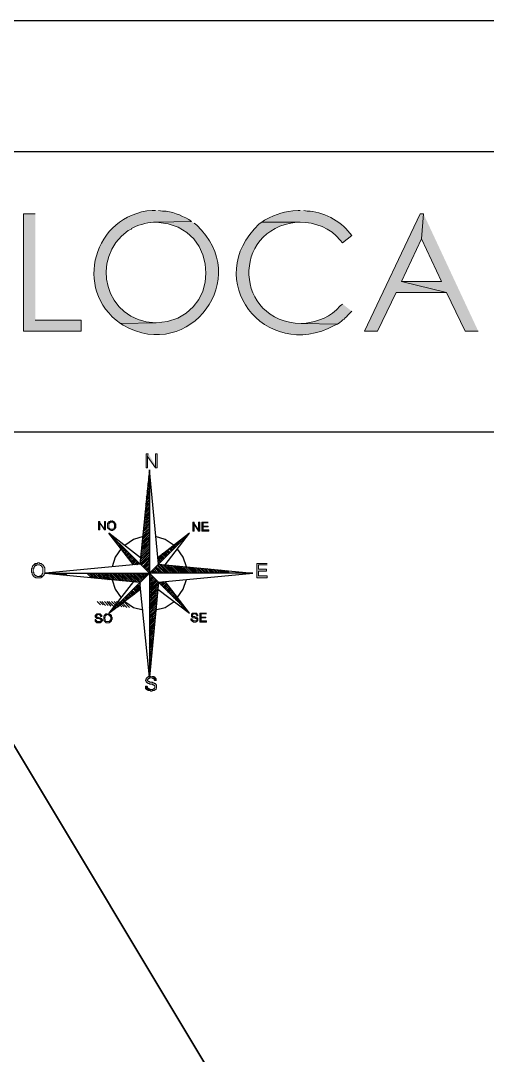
# Model space of a CAD drawing. Header units: millimetres. Extents: x -3 to 3438, y -2371 to 140.
# Drawn here: x 564.05 to 569.76, y 127.23 to 139.89 of the extents above; entities that cross this region are included whole.
import ezdxf

# ---------------------------------------------------------------- set-up
doc = ezdxf.new("R2010")
doc.units = ezdxf.units.MM
doc.layers.add('1- 1', color=1, linetype='Continuous')
doc.layers.add('1- 3', color=3, linetype='Continuous')

msp = doc.modelspace()

# ---------------------------------------------------------------- hatches: boundary and pattern name
at = {"layer": '1- 3'}
for points in [[(564.231, 137.528), (564.089, 137.528), (564.089, 136.09), (564.792, 136.09), (564.792, 136.225), (564.231, 136.225)], [(568.979, 137.528), (568.939, 137.528), (568.26, 136.09), (568.418, 136.09), (568.647, 136.564), (569.263, 136.564), (568.71, 136.699), (568.955, 137.22)], [(568.979, 137.528), (568.955, 137.22), (569.2, 136.699), (568.71, 136.699), (569.263, 136.564), (569.492, 136.09), (569.65, 136.09)], [(565.614, 134.59), (565.59, 134.59), (565.59, 134.416), (565.606, 134.416), (565.606, 134.558)], [(565.614, 134.59), (565.606, 134.558), (565.701, 134.416), (565.701, 134.455)], [(565.724, 134.416), (565.724, 134.59), (565.701, 134.59), (565.701, 134.416)], [(565.021, 133.76), (565.006, 133.76), (565.006, 133.658), (565.021, 133.658), (565.021, 133.744)], [(565.021, 133.76), (565.021, 133.744), (565.077, 133.658), (565.077, 133.681)], [(565.092, 133.658), (565.092, 133.76), (565.077, 133.76), (565.077, 133.658)], [(565.164, 133.768), (565.156, 133.768), (565.148, 133.76), (565.132, 133.76), (565.132, 133.752), (565.179, 133.752), (565.187, 133.745), (565.195, 133.745), (565.195, 133.729), (565.203, 133.729), (565.203, 133.689), (565.195, 133.689), (565.195, 133.673), (565.187, 133.673), (565.187, 133.666), (565.164, 133.666), (565.203, 133.666), (565.203, 133.673), (565.211, 133.673), (565.211, 133.681), (565.219, 133.689), (565.219, 133.729), (565.211, 133.737), (565.211, 133.745), (565.203, 133.745), (565.203, 133.752), (565.195, 133.752), (565.195, 133.76), (565.179, 133.76), (565.179, 133.768), (565.171, 133.768)], [(566.175, 133.752), (566.159, 133.752), (566.159, 133.642), (566.175, 133.642), (566.175, 133.729)], [(566.175, 133.752), (566.175, 133.729), (566.23, 133.642), (566.23, 133.666)], [(566.246, 133.642), (566.246, 133.752), (566.23, 133.752), (566.23, 133.642)], [(566.348, 133.752), (566.269, 133.752), (566.269, 133.642), (566.356, 133.642), (566.356, 133.658), (566.285, 133.658), (566.285, 133.697), (566.348, 133.697), (566.348, 133.705), (566.285, 133.705), (566.285, 133.745), (566.348, 133.745)], [(567.067, 133.247), (566.941, 133.247), (566.941, 133.073), (567.067, 133.073), (567.067, 133.097), (566.964, 133.097), (566.964, 133.152), (567.059, 133.152), (567.059, 133.176), (566.964, 133.176), (566.964, 133.231), (567.067, 133.231)], [(565.006, 132.631), (564.982, 132.631), (564.982, 132.623), (564.974, 132.623), (564.974, 132.615), (564.966, 132.615), (564.966, 132.591), (564.974, 132.591), (564.974, 132.583), (564.982, 132.583), (564.982, 132.575), (565.006, 132.575), (565.013, 132.568), (565.029, 132.568), (565.029, 132.56), (565.037, 132.56), (565.037, 132.544), (565.029, 132.544), (565.029, 132.536), (564.974, 132.536), (564.974, 132.528), (564.982, 132.528), (564.982, 132.52), (565.029, 132.52), (565.029, 132.528), (565.037, 132.528), (565.045, 132.536), (565.045, 132.544), (565.053, 132.544), (565.053, 132.56), (565.045, 132.56), (565.045, 132.575), (565.029, 132.575), (565.029, 132.583), (565.006, 132.583), (564.998, 132.591), (564.982, 132.591), (564.982, 132.615), (564.99, 132.615), (564.998, 132.623), (565.037, 132.623), (565.029, 132.623), (565.029, 132.631)], [(565.037, 132.623), (565.006, 132.623), (565.013, 132.623), (565.021, 132.615), (565.029, 132.615), (565.029, 132.599), (565.045, 132.599), (565.045, 132.615), (565.037, 132.615)], [(565.116, 132.631), (565.092, 132.631), (565.092, 132.623), (565.085, 132.623), (565.124, 132.623), (565.132, 132.615), (565.14, 132.615), (565.14, 132.607), (565.148, 132.607), (565.148, 132.599), (565.156, 132.591), (565.156, 132.56), (565.148, 132.552), (565.148, 132.544), (565.14, 132.544), (565.14, 132.536), (565.116, 132.536), (565.156, 132.536), (565.164, 132.544), (565.164, 132.56), (565.171, 132.56), (565.171, 132.591), (565.164, 132.591), (565.164, 132.615), (565.156, 132.615), (565.156, 132.623), (565.14, 132.623), (565.14, 132.631), (565.124, 132.631)], [(566.151, 132.568), (566.135, 132.568), (566.135, 132.552), (566.143, 132.552), (566.143, 132.544), (566.182, 132.544), (566.167, 132.544), (566.159, 132.552), (566.151, 132.552)], [(566.214, 132.631), (566.182, 132.631), (566.19, 132.631), (566.206, 132.615), (566.206, 132.607), (566.222, 132.607), (566.222, 132.615), (566.214, 132.623)], [(566.325, 132.639), (566.246, 132.639), (566.246, 132.528), (566.325, 132.528), (566.325, 132.544), (566.261, 132.544), (566.261, 132.583), (566.317, 132.583), (566.317, 132.591), (566.261, 132.591), (566.261, 132.631), (566.325, 132.631)], [(564.974, 132.56), (564.966, 132.56), (564.966, 132.536), (565.006, 132.536), (564.99, 132.536), (564.982, 132.544), (564.982, 132.552), (564.974, 132.552)], [(565.645, 131.865), (565.614, 131.865), (565.614, 131.857), (565.606, 131.857), (565.59, 131.841), (565.59, 131.825), (565.582, 131.825), (565.582, 131.817), (565.59, 131.809), (565.59, 131.793), (565.598, 131.793), (565.598, 131.786), (565.606, 131.786), (565.614, 131.778), (565.63, 131.778), (565.63, 131.77), (565.661, 131.77), (565.669, 131.762), (565.677, 131.762), (565.685, 131.754), (565.693, 131.754), (565.693, 131.722), (565.685, 131.722), (565.685, 131.714), (565.677, 131.714), (565.669, 131.707), (565.59, 131.707), (565.598, 131.707), (565.598, 131.699), (565.606, 131.699), (565.614, 131.691), (565.637, 131.691), (565.645, 131.683), (565.661, 131.683), (565.661, 131.691), (565.685, 131.691), (565.693, 131.699), (565.701, 131.699), (565.701, 131.707), (565.709, 131.707), (565.709, 131.714), (565.716, 131.722), (565.716, 131.762), (565.709, 131.762), (565.709, 131.77), (565.701, 131.77), (565.701, 131.778), (565.685, 131.778), (565.685, 131.786), (565.669, 131.786), (565.661, 131.793), (565.63, 131.793), (565.63, 131.801), (565.614, 131.801), (565.614, 131.809), (565.606, 131.817), (565.606, 131.825), (565.614, 131.833), (565.614, 131.841), (565.63, 131.841), (565.63, 131.849), (565.701, 131.849), (565.693, 131.857), (565.685, 131.857), (565.685, 131.865), (565.653, 131.865)], [(565.701, 131.849), (565.645, 131.849), (565.661, 131.849), (565.669, 131.841), (565.677, 131.841), (565.685, 131.833), (565.685, 131.825), (565.693, 131.817), (565.716, 131.817), (565.709, 131.817), (565.709, 131.841), (565.701, 131.841)], [(565.598, 131.746), (565.582, 131.746), (565.582, 131.714), (565.59, 131.714), (565.59, 131.707), (565.653, 131.707), (565.637, 131.707), (565.63, 131.714), (565.622, 131.714), (565.614, 131.722), (565.606, 131.722), (565.606, 131.738)]]:
    msp.add_hatch(color=256, dxfattribs=at).paths.add_polyline_path(points)
h = msp.add_hatch(color=256, dxfattribs=at)
edge = h.paths.add_edge_path()
edge.add_spline(control_points=[(565.701, 137.568), (565.701, 137.568), (565.661, 137.568), (565.661, 137.568), (564.949, 137.519), (564.685, 136.596), (565.274, 136.185), (565.274, 136.185), (565.709, 136.193), (565.709, 136.193), (565.709, 136.193), (565.701, 136.193), (565.701, 136.193), (565.083, 136.211), (564.886, 136.981), (565.369, 137.323), (565.369, 137.323), (565.408, 137.338), (565.408, 137.338), (565.408, 137.338), (565.408, 137.346), (565.408, 137.346), (565.408, 137.346), (565.44, 137.362), (565.44, 137.362), (565.507, 137.395), (565.635, 137.427), (565.709, 137.425), (565.709, 137.425), (566.143, 137.433), (566.143, 137.433), (566.143, 137.433), (566.111, 137.457), (566.111, 137.457), (566.01, 137.508), (565.904, 137.561), (565.788, 137.56), (565.788, 137.56), (565.74, 137.568), (565.74, 137.568)], knot_values=[0, 0, 0, 0, 0.035278, 0.035278, 0.035278, 0.070556, 0.070556, 0.070556, 0.105833, 0.105833, 0.105833, 0.141111, 0.141111, 0.141111, 0.176389, 0.176389, 0.176389, 0.211667, 0.211667, 0.211667, 0.246944, 0.246944, 0.246944, 0.282222, 0.282222, 0.282222, 0.3175, 0.3175, 0.3175, 0.352778, 0.352778, 0.352778, 0.388056, 0.388056, 0.388056, 0.423333, 0.423333, 0.423333, 0.458611, 0.458611, 0.458611, 0.458611], degree=3, periodic=0)
edge.add_line((565.74, 137.568), (565.701, 137.568))
h = msp.add_hatch(color=256, dxfattribs=at)
edge = h.paths.add_edge_path()
edge.add_spline(control_points=[(567.47, 137.568), (567.47, 137.568), (567.446, 137.568), (567.446, 137.568), (567.261, 137.549), (567.202, 137.535), (567.036, 137.449), (567.036, 137.449), (567.004, 137.425), (567.004, 137.425), (567.004, 137.425), (567.47, 137.425), (567.47, 137.425), (567.654, 137.421), (567.847, 137.356), (567.96, 137.204), (567.96, 137.204), (567.991, 137.173), (567.991, 137.173), (567.991, 137.173), (568.102, 137.26), (568.102, 137.26), (568.102, 137.26), (568.078, 137.291), (568.078, 137.291), (567.967, 137.442), (567.744, 137.558), (567.557, 137.56), (567.557, 137.56), (567.517, 137.568), (567.517, 137.568)], knot_values=[0, 0, 0, 0, 0.035278, 0.035278, 0.035278, 0.070556, 0.070556, 0.070556, 0.105833, 0.105833, 0.105833, 0.141111, 0.141111, 0.141111, 0.176389, 0.176389, 0.176389, 0.211667, 0.211667, 0.211667, 0.246944, 0.246944, 0.246944, 0.282222, 0.282222, 0.282222, 0.3175, 0.3175, 0.3175, 0.352778, 0.352778, 0.352778, 0.352778], degree=3, periodic=0)
edge.add_line((567.517, 137.568), (567.47, 137.568))
h = msp.add_hatch(color=256, dxfattribs=at)
edge = h.paths.add_edge_path()
edge.add_spline(control_points=[(566.143, 137.433), (566.143, 137.433), (565.709, 137.425), (565.709, 137.425), (565.709, 137.425), (565.716, 137.425), (565.716, 137.425), (566.527, 137.385), (566.517, 136.212), (565.709, 136.193), (565.709, 136.193), (565.274, 136.185), (565.274, 136.185), (565.274, 136.185), (565.306, 136.162), (565.306, 136.162), (566.128, 135.699), (566.894, 136.75), (566.206, 137.386), (566.206, 137.386), (566.175, 137.41), (566.175, 137.41)], knot_values=[0, 0, 0, 0, 0.035278, 0.035278, 0.035278, 0.070556, 0.070556, 0.070556, 0.105833, 0.105833, 0.105833, 0.141111, 0.141111, 0.141111, 0.176389, 0.176389, 0.176389, 0.211667, 0.211667, 0.211667, 0.246944, 0.246944, 0.246944, 0.246944], degree=3, periodic=0)
edge.add_line((566.175, 137.41), (566.143, 137.433))
h = msp.add_hatch(color=256, dxfattribs=at)
edge = h.paths.add_edge_path()
edge.add_spline(control_points=[(567.004, 137.425), (567.004, 137.425), (566.972, 137.402), (566.972, 137.402), (566.253, 136.729), (567.032, 135.699), (567.897, 136.162), (567.897, 136.162), (567.928, 136.177), (567.928, 136.177), (567.928, 136.177), (567.486, 136.185), (567.486, 136.185), (566.666, 136.2), (566.617, 137.339), (567.43, 137.425), (567.43, 137.425), (567.47, 137.425), (567.47, 137.425)], knot_values=[0, 0, 0, 0, 0.035278, 0.035278, 0.035278, 0.070556, 0.070556, 0.070556, 0.105833, 0.105833, 0.105833, 0.141111, 0.141111, 0.141111, 0.176389, 0.176389, 0.176389, 0.211667, 0.211667, 0.211667, 0.211667], degree=3, periodic=0)
edge.add_line((567.47, 137.425), (567.004, 137.425))
h = msp.add_hatch(color=256, dxfattribs=at)
edge = h.paths.add_edge_path()
edge.add_spline(control_points=[(567.991, 136.422), (567.991, 136.422), (567.96, 136.399), (567.96, 136.399), (567.848, 136.264), (567.694, 136.209), (567.525, 136.185), (567.525, 136.185), (567.486, 136.185), (567.486, 136.185), (567.486, 136.185), (567.928, 136.177), (567.928, 136.177), (568.015, 136.241), (568.008, 136.233), (568.078, 136.312), (568.078, 136.312), (568.102, 136.335), (568.102, 136.335)], knot_values=[0, 0, 0, 0, 0.035278, 0.035278, 0.035278, 0.070556, 0.070556, 0.070556, 0.105833, 0.105833, 0.105833, 0.141111, 0.141111, 0.141111, 0.176389, 0.176389, 0.176389, 0.211667, 0.211667, 0.211667, 0.211667], degree=3, periodic=0)
edge.add_line((568.102, 136.335), (567.991, 136.422))

# ---------------------------------------------------------------- linework, layer by layer
at = {"layer": '1- 1', "lineweight": 25}
msp.add_lwpolyline([(294.776, 139.89), (294.776, -75.213), (584.919, -75.213), (584.919, 139.89), (294.776, 139.89)], dxfattribs=at)
at = {"layer": '1- 3', "lineweight": 0}
for points in [[(564.231, 137.528), (564.089, 137.528), (564.089, 136.09), (564.792, 136.09), (564.792, 136.225), (564.231, 136.225)], [(568.979, 137.528), (568.939, 137.528), (568.26, 136.09), (568.418, 136.09), (568.647, 136.564), (569.263, 136.564), (568.71, 136.699), (568.955, 137.22)], [(568.979, 137.528), (568.955, 137.22), (569.2, 136.699), (568.71, 136.699), (569.263, 136.564), (569.492, 136.09), (569.65, 136.09)], [(565.614, 134.59), (565.59, 134.59), (565.59, 134.416), (565.606, 134.416), (565.606, 134.558)], [(565.614, 134.59), (565.606, 134.558), (565.701, 134.416), (565.701, 134.455)], [(565.724, 134.416), (565.724, 134.59), (565.701, 134.59), (565.701, 134.416), (565.724, 134.416)], [(565.021, 133.76), (565.006, 133.76), (565.006, 133.658), (565.021, 133.658), (565.021, 133.744)], [(565.021, 133.76), (565.021, 133.744), (565.077, 133.658), (565.077, 133.681)], [(565.092, 133.658), (565.092, 133.76), (565.077, 133.76), (565.077, 133.658), (565.092, 133.658)], [(565.164, 133.768), (565.156, 133.768), (565.148, 133.76), (565.132, 133.76), (565.132, 133.752), (565.179, 133.752), (565.187, 133.745), (565.195, 133.745), (565.195, 133.729), (565.203, 133.729), (565.203, 133.689), (565.195, 133.689), (565.195, 133.673), (565.187, 133.673), (565.187, 133.666), (565.164, 133.666), (565.203, 133.666), (565.203, 133.673), (565.211, 133.673), (565.211, 133.681), (565.219, 133.689), (565.219, 133.729), (565.211, 133.737), (565.211, 133.745), (565.203, 133.745), (565.203, 133.752), (565.195, 133.752), (565.195, 133.76), (565.179, 133.76), (565.179, 133.768), (565.171, 133.768)], [(566.175, 133.752), (566.159, 133.752), (566.159, 133.642), (566.175, 133.642), (566.175, 133.729)], [(566.175, 133.752), (566.175, 133.729), (566.23, 133.642), (566.23, 133.666)], [(566.246, 133.642), (566.246, 133.752), (566.23, 133.752), (566.23, 133.642), (566.246, 133.642)], [(566.348, 133.752), (566.269, 133.752), (566.269, 133.642), (566.356, 133.642), (566.356, 133.658), (566.285, 133.658), (566.285, 133.697), (566.348, 133.697), (566.348, 133.705), (566.285, 133.705), (566.285, 133.745), (566.348, 133.745)], [(567.067, 133.247), (566.941, 133.247), (566.941, 133.073), (567.067, 133.073), (567.067, 133.097), (566.964, 133.097), (566.964, 133.152), (567.059, 133.152), (567.059, 133.176), (566.964, 133.176), (566.964, 133.231), (567.067, 133.231)], [(565.006, 132.631), (564.982, 132.631), (564.982, 132.623), (564.974, 132.623), (564.974, 132.615), (564.966, 132.615), (564.966, 132.591), (564.974, 132.591), (564.974, 132.583), (564.982, 132.583), (564.982, 132.575), (565.006, 132.575), (565.013, 132.568), (565.029, 132.568), (565.029, 132.56), (565.037, 132.56), (565.037, 132.544), (565.029, 132.544), (565.029, 132.536), (564.974, 132.536), (564.974, 132.528), (564.982, 132.528), (564.982, 132.52), (565.029, 132.52), (565.029, 132.528), (565.037, 132.528), (565.045, 132.536), (565.045, 132.544), (565.053, 132.544), (565.053, 132.56), (565.045, 132.56), (565.045, 132.575), (565.029, 132.575), (565.029, 132.583), (565.006, 132.583), (564.998, 132.591), (564.982, 132.591), (564.982, 132.615), (564.99, 132.615), (564.998, 132.623), (565.037, 132.623), (565.029, 132.623), (565.029, 132.631), (565.006, 132.631)], [(565.037, 132.623), (565.006, 132.623), (565.013, 132.623), (565.021, 132.615), (565.029, 132.615), (565.029, 132.599), (565.045, 132.599), (565.045, 132.615), (565.037, 132.615)], [(565.116, 132.631), (565.092, 132.631), (565.092, 132.623), (565.085, 132.623), (565.124, 132.623), (565.132, 132.615), (565.14, 132.615), (565.14, 132.607), (565.148, 132.607), (565.148, 132.599), (565.156, 132.591), (565.156, 132.56), (565.148, 132.552), (565.148, 132.544), (565.14, 132.544), (565.14, 132.536), (565.116, 132.536), (565.156, 132.536), (565.164, 132.544), (565.164, 132.56), (565.171, 132.56), (565.171, 132.591), (565.164, 132.591), (565.164, 132.615), (565.156, 132.615), (565.156, 132.623), (565.14, 132.623), (565.14, 132.631), (565.124, 132.631)], [(566.151, 132.568), (566.135, 132.568), (566.135, 132.552), (566.143, 132.552), (566.143, 132.544), (566.182, 132.544), (566.167, 132.544), (566.159, 132.552), (566.151, 132.552), (566.151, 132.568)], [(566.214, 132.631), (566.182, 132.631), (566.19, 132.631), (566.206, 132.615), (566.206, 132.607), (566.222, 132.607), (566.222, 132.615), (566.214, 132.623), (566.214, 132.631)], [(566.325, 132.639), (566.246, 132.639), (566.246, 132.528), (566.325, 132.528), (566.325, 132.544), (566.261, 132.544), (566.261, 132.583), (566.317, 132.583), (566.317, 132.591), (566.261, 132.591), (566.261, 132.631), (566.325, 132.631)], [(564.974, 132.56), (564.966, 132.56), (564.966, 132.536), (565.006, 132.536), (564.99, 132.536), (564.982, 132.544), (564.982, 132.552), (564.974, 132.552)], [(565.645, 131.865), (565.614, 131.865), (565.614, 131.857), (565.606, 131.857), (565.59, 131.841), (565.59, 131.825), (565.582, 131.825), (565.582, 131.817), (565.59, 131.809), (565.59, 131.793), (565.598, 131.793), (565.598, 131.786), (565.606, 131.786), (565.614, 131.778), (565.63, 131.778), (565.63, 131.77), (565.661, 131.77), (565.669, 131.762), (565.677, 131.762), (565.685, 131.754), (565.693, 131.754), (565.693, 131.722), (565.685, 131.722), (565.685, 131.714), (565.677, 131.714), (565.669, 131.707), (565.59, 131.707), (565.598, 131.707), (565.598, 131.699), (565.606, 131.699), (565.614, 131.691), (565.637, 131.691), (565.645, 131.683), (565.661, 131.683), (565.661, 131.691), (565.685, 131.691), (565.693, 131.699), (565.701, 131.699), (565.701, 131.707), (565.709, 131.707), (565.709, 131.714), (565.716, 131.722), (565.716, 131.762), (565.709, 131.762), (565.709, 131.77), (565.701, 131.77), (565.701, 131.778), (565.685, 131.778), (565.685, 131.786), (565.669, 131.786), (565.661, 131.793), (565.63, 131.793), (565.63, 131.801), (565.614, 131.801), (565.614, 131.809), (565.606, 131.817), (565.606, 131.825), (565.614, 131.833), (565.614, 131.841), (565.63, 131.841), (565.63, 131.849), (565.701, 131.849), (565.693, 131.857), (565.685, 131.857), (565.685, 131.865), (565.653, 131.865)], [(565.701, 131.849), (565.645, 131.849), (565.661, 131.849), (565.669, 131.841), (565.677, 131.841), (565.685, 131.833), (565.685, 131.825), (565.693, 131.817), (565.716, 131.817), (565.709, 131.817), (565.709, 131.841), (565.701, 131.841)], [(565.598, 131.746), (565.582, 131.746), (565.582, 131.714), (565.59, 131.714), (565.59, 131.707), (565.653, 131.707), (565.637, 131.707), (565.63, 131.714), (565.622, 131.714), (565.614, 131.722), (565.606, 131.722), (565.606, 131.738), (565.598, 131.746)]]:
    msp.add_lwpolyline(points, dxfattribs=at)
at = {"layer": '1- 3', "lineweight": 25}
for points in [[(541.396, 99.06), (541.396, 134.858), (583.915, 134.858), (583.915, 99.06), (541.396, 99.06)], [(565.63, 134.392), (565.511, 133.239)], [(565.63, 134.376), (565.622, 134.376)], [(565.63, 134.361), (565.622, 134.353)], [(565.74, 133.239), (565.63, 134.392), (565.63, 133.128)], [(565.63, 134.234), (565.606, 134.218)], [(565.63, 134.218), (565.606, 134.195)], [(565.63, 134.313), (565.614, 134.305)], [(565.63, 134.297), (565.614, 134.29)], [(565.63, 134.274), (565.614, 134.266)], [(565.63, 134.258), (565.614, 134.242)], [(565.63, 134.337), (565.622, 134.329)], [(565.63, 134.092), (565.59, 134.06)], [(565.63, 134.155), (565.598, 134.132)], [(565.63, 134.132), (565.598, 134.108)], [(565.63, 134.116), (565.598, 134.084)], [(565.63, 134.195), (565.606, 134.171)], [(565.63, 134.171), (565.606, 134.147)], [(565.63, 134.013), (565.582, 133.974)], [(565.63, 133.989), (565.582, 133.95)], [(565.63, 133.974), (565.582, 133.926)], [(565.63, 134.068), (565.59, 134.037)], [(565.63, 134.053), (565.59, 134.013)], [(565.63, 134.029), (565.59, 133.989)], [(565.63, 133.871), (565.566, 133.816)], [(565.63, 133.847), (565.566, 133.792)], [(565.63, 133.926), (565.574, 133.879)], [(565.63, 133.91), (565.574, 133.855)], [(565.63, 133.887), (565.574, 133.831)], [(565.63, 133.95), (565.582, 133.903)], [(565.63, 133.784), (565.558, 133.721)], [(565.63, 133.768), (565.558, 133.697)], [(565.63, 133.745), (565.558, 133.673)], [(565.63, 133.729), (565.558, 133.658)], [(565.63, 133.824), (565.566, 133.768)], [(565.63, 133.808), (565.566, 133.745)], [(565.519, 133.318), (565.132, 133.618)], [(565.432, 133.231), (565.132, 133.618), (565.63, 133.128)], [(565.14, 133.61), (565.14, 133.618)], [(565.156, 133.602), (565.148, 133.594)], [(565.164, 133.587), (565.156, 133.587)], [(565.63, 133.642), (565.543, 133.563)], [(565.63, 133.626), (565.543, 133.539)], [(565.63, 133.602), (565.543, 133.515)], [(565.63, 133.705), (565.551, 133.634)], [(565.63, 133.681), (565.551, 133.61)], [(565.63, 133.666), (565.551, 133.587)], [(565.819, 133.231), (566.119, 133.618), (565.63, 133.128)], [(566.119, 133.618), (565.732, 133.318)], [(566.08, 133.579), (566.072, 133.587)], [(566.088, 133.587), (566.088, 133.594)], [(566.096, 133.602), (566.096, 133.61)], [(566.111, 133.61), (566.111, 133.618)], [(565.171, 133.579), (565.171, 133.571)], [(565.187, 133.571), (565.179, 133.563)], [(565.195, 133.555), (565.187, 133.547)], [(565.203, 133.547), (565.195, 133.539)], [(565.211, 133.539), (565.203, 133.523)], [(565.227, 133.531), (565.211, 133.515)], [(565.235, 133.516), (565.219, 133.508)], [(565.243, 133.508), (565.227, 133.492)], [(565.258, 133.5), (565.243, 133.484)], [(565.266, 133.484), (565.25, 133.468)], [(565.274, 133.476), (565.258, 133.46)], [(565.282, 133.468), (565.266, 133.444)], [(565.551, 133.579), (565.432, 133.539), (565.329, 133.468)], [(565.63, 133.5), (565.527, 133.405)], [(565.63, 133.484), (565.527, 133.381)], [(565.63, 133.46), (565.527, 133.357)], [(565.63, 133.563), (565.535, 133.476)], [(565.63, 133.539), (565.535, 133.452)], [(565.63, 133.523), (565.535, 133.429)], [(565.63, 133.579), (565.543, 133.5)], [(565.93, 133.468), (565.819, 133.539), (565.701, 133.579)], [(565.938, 133.437), (565.914, 133.46)], [(565.945, 133.444), (565.922, 133.468)], [(565.953, 133.452), (565.938, 133.476)], [(565.969, 133.468), (565.945, 133.484)], [(565.977, 133.476), (565.953, 133.492)], [(565.985, 133.484), (565.969, 133.508)], [(565.993, 133.5), (565.977, 133.516)], [(566.009, 133.508), (565.993, 133.523)], [(566.017, 133.516), (566.001, 133.531)], [(566.024, 133.531), (566.017, 133.539)], [(566.04, 133.539), (566.024, 133.547)], [(566.048, 133.547), (566.04, 133.555)], [(566.056, 133.555), (566.048, 133.563)], [(566.072, 133.571), (566.064, 133.579)], [(565.282, 133.429), (565.211, 133.326), (565.171, 133.207)], [(565.298, 133.452), (565.274, 133.436)], [(565.306, 133.444), (565.282, 133.421)], [(565.314, 133.436), (565.29, 133.413)], [(565.329, 133.429), (565.298, 133.397)], [(565.337, 133.413), (565.306, 133.389)], [(565.345, 133.405), (565.321, 133.373)], [(565.353, 133.397), (565.329, 133.365)], [(565.369, 133.381), (565.337, 133.35)], [(565.377, 133.373), (565.345, 133.342)], [(565.385, 133.365), (565.353, 133.334)], [(565.4, 133.357), (565.361, 133.318)], [(565.408, 133.342), (565.369, 133.31)], [(565.416, 133.334), (565.377, 133.294)], [(565.63, 133.421), (565.519, 133.318)], [(565.63, 133.397), (565.519, 133.294)], [(565.63, 133.381), (565.519, 133.271)], [(565.63, 133.358), (565.519, 133.247)], [(565.63, 133.334), (565.519, 133.231)], [(565.63, 133.436), (565.527, 133.334)], [(565.795, 133.294), (565.748, 133.334)], [(565.803, 133.302), (565.764, 133.35)], [(565.811, 133.31), (565.772, 133.357)], [(565.827, 133.326), (565.78, 133.365)], [(565.835, 133.334), (565.795, 133.373)], [(565.843, 133.342), (565.803, 133.381)], [(565.851, 133.358), (565.819, 133.389)], [(565.866, 133.365), (565.827, 133.397)], [(565.874, 133.373), (565.843, 133.405)], [(565.882, 133.381), (565.851, 133.413)], [(565.898, 133.397), (565.866, 133.429)], [(565.906, 133.405), (565.874, 133.437)], [(565.914, 133.413), (565.89, 133.444)], [(565.922, 133.429), (565.898, 133.452)], [(566.08, 133.207), (566.04, 133.326), (565.969, 133.429)], [(565.511, 133.239), (564.358, 133.128), (565.63, 133.128)], [(565.432, 133.326), (565.393, 133.286)], [(565.44, 133.31), (565.4, 133.271)], [(565.448, 133.302), (565.408, 133.263)], [(565.456, 133.294), (565.416, 133.247)], [(565.472, 133.286), (565.424, 133.239)], [(565.479, 133.271), (565.44, 133.231)], [(565.487, 133.263), (565.456, 133.231)], [(565.503, 133.255), (565.479, 133.231)], [(565.511, 133.239), (565.503, 133.239)], [(565.63, 133.318), (565.527, 133.223)], [(565.63, 133.294), (565.543, 133.207)], [(565.63, 133.279), (565.551, 133.2)], [(565.63, 133.255), (565.558, 133.192)], [(565.63, 133.239), (565.574, 133.184)], [(565.63, 133.215), (565.582, 133.168)], [(565.74, 133.239), (566.893, 133.128), (565.63, 133.128)], [(565.795, 133.129), (565.709, 133.207)], [(565.819, 133.129), (565.724, 133.223)], [(565.772, 133.271), (565.732, 133.318)], [(565.764, 133.263), (565.732, 133.294)], [(565.748, 133.255), (565.732, 133.271)], [(565.74, 133.239), (565.732, 133.247)], [(565.835, 133.129), (565.732, 133.231)], [(565.78, 133.286), (565.74, 133.326)], [(565.859, 133.129), (565.748, 133.239)], [(565.874, 133.129), (565.772, 133.231)], [(565.898, 133.129), (565.795, 133.231)], [(565.922, 133.129), (565.811, 133.231)], [(565.938, 133.129), (565.835, 133.231)], [(565.961, 133.129), (565.859, 133.223)], [(565.977, 133.129), (565.882, 133.223)], [(566.001, 133.129), (565.906, 133.223)], [(566.024, 133.129), (565.93, 133.215)], [(566.04, 133.129), (565.953, 133.215)], [(566.064, 133.129), (565.969, 133.215)], [(566.08, 133.129), (565.993, 133.215)], [(566.103, 133.129), (566.017, 133.207)], [(566.119, 133.129), (566.04, 133.207)], [(566.143, 133.129), (566.064, 133.207)], [(566.167, 133.128), (566.088, 133.207)], [(564.358, 133.128), (565.511, 133.018)], [(564.374, 133.128), (564.374, 133.12)], [(564.397, 133.128), (564.397, 133.12)], [(564.413, 133.128), (564.421, 133.12)], [(564.437, 133.128), (564.445, 133.12)], [(564.453, 133.128), (564.468, 133.113)], [(564.476, 133.128), (564.492, 133.113)], [(564.5, 133.128), (564.508, 133.113)], [(564.516, 133.128), (564.532, 133.113)], [(564.54, 133.128), (564.555, 133.105)], [(564.555, 133.128), (564.579, 133.105)], [(564.579, 133.128), (564.603, 133.105)], [(564.595, 133.128), (564.626, 133.097)], [(564.863, 133.128), (564.919, 133.073)], [(564.887, 133.128), (564.942, 133.073)], [(564.903, 133.128), (564.966, 133.065)], [(564.927, 133.128), (564.982, 133.065)], [(564.942, 133.128), (565.006, 133.065)], [(564.966, 133.128), (565.029, 133.065)], [(564.99, 133.128), (565.053, 133.057)], [(565.006, 133.128), (565.077, 133.057)], [(565.029, 133.128), (565.1, 133.057)], [(565.045, 133.128), (565.124, 133.049)], [(565.069, 133.128), (565.14, 133.049)], [(565.085, 133.128), (565.164, 133.049)], [(565.108, 133.128), (565.187, 133.049)], [(565.432, 133.026), (565.132, 132.639), (565.63, 133.128)], [(565.132, 133.128), (565.211, 133.042)], [(565.148, 133.128), (565.235, 133.042)], [(565.171, 133.128), (565.258, 133.042)], [(565.187, 133.128), (565.282, 133.034)], [(565.211, 133.128), (565.298, 133.034)], [(565.235, 133.128), (565.321, 133.034)], [(565.25, 133.128), (565.345, 133.034)], [(565.274, 133.128), (565.369, 133.026)], [(565.29, 133.128), (565.393, 133.026)], [(565.314, 133.128), (565.416, 133.026)], [(565.329, 133.128), (565.44, 133.026)], [(565.353, 133.128), (565.456, 133.018)], [(565.377, 133.128), (565.479, 133.018)], [(565.393, 133.128), (565.503, 133.018)], [(565.416, 133.128), (565.519, 133.018)], [(565.432, 133.128), (565.527, 133.034)], [(565.456, 133.128), (565.543, 133.042)], [(565.479, 133.128), (565.551, 133.049)], [(565.495, 133.128), (565.558, 133.065)], [(565.519, 133.128), (565.574, 133.073)], [(565.535, 133.128), (565.582, 133.081)], [(565.558, 133.128), (565.59, 133.089)], [(565.574, 133.128), (565.606, 133.105)], [(565.63, 133.192), (565.59, 133.16)], [(565.598, 133.128), (565.614, 133.113)], [(565.63, 133.176), (565.606, 133.152)], [(565.63, 133.152), (565.614, 133.136)], [(565.622, 133.121), (565.622, 133.128), (565.63, 133.136)], [(565.63, 133.129), (565.63, 133.136)], [(565.63, 133.129), (566.119, 132.639)], [(565.63, 133.121), (565.63, 133.128)], [(565.63, 133.128), (565.63, 131.857)], [(565.63, 133.097), (565.637, 133.113)], [(565.63, 133.081), (565.653, 133.105)], [(565.63, 133.057), (565.661, 133.089)], [(565.63, 133.034), (565.669, 133.081)], [(565.63, 133.018), (565.677, 133.073)], [(565.653, 133.129), (565.637, 133.136)], [(565.677, 133.129), (565.653, 133.152)], [(565.693, 133.129), (565.661, 133.16)], [(565.716, 133.129), (565.669, 133.168)], [(565.732, 133.129), (565.677, 133.184)], [(565.756, 133.129), (565.693, 133.192)], [(565.78, 133.129), (565.701, 133.2)], [(565.74, 133.018), (566.893, 133.128)], [(566.182, 133.128), (566.111, 133.2)], [(566.206, 133.128), (566.127, 133.2)], [(566.222, 133.128), (566.151, 133.2)], [(566.246, 133.128), (566.175, 133.192)], [(566.269, 133.128), (566.198, 133.192)], [(566.285, 133.128), (566.222, 133.192)], [(566.309, 133.128), (566.246, 133.192)], [(566.325, 133.128), (566.269, 133.184)], [(566.348, 133.128), (566.293, 133.184)], [(566.364, 133.128), (566.309, 133.184)], [(566.388, 133.128), (566.333, 133.184)], [(566.412, 133.128), (566.356, 133.176)], [(566.427, 133.128), (566.38, 133.176)], [(566.451, 133.128), (566.404, 133.176)], [(566.467, 133.128), (566.427, 133.168)], [(566.491, 133.128), (566.451, 133.168)], [(566.514, 133.128), (566.467, 133.168)], [(566.53, 133.128), (566.491, 133.168)], [(566.554, 133.128), (566.514, 133.16)], [(566.57, 133.128), (566.538, 133.16)], [(566.593, 133.128), (566.562, 133.16)], [(566.609, 133.128), (566.585, 133.152)], [(565.171, 133.049), (565.211, 132.931), (565.282, 132.828)], [(565.448, 132.947), (565.495, 132.907)], [(565.456, 132.963), (565.503, 132.915)], [(565.472, 132.97), (565.511, 132.923)], [(565.479, 132.978), (565.519, 132.939)], [(565.487, 132.986), (565.519, 132.963)], [(565.503, 133.002), (565.519, 132.986)], [(565.74, 133.018), (565.63, 131.857), (565.511, 133.018)], [(565.511, 133.01), (565.519, 133.002)], [(565.63, 132.994), (565.693, 133.065)], [(565.63, 132.978), (565.701, 133.049)], [(565.63, 132.955), (565.709, 133.042)], [(565.63, 132.939), (565.724, 133.034)], [(565.63, 132.915), (565.732, 133.018)], [(565.63, 132.891), (565.732, 133.002)], [(565.63, 132.876), (565.732, 132.986)], [(565.63, 132.852), (565.732, 132.963)], [(565.732, 132.931), (566.119, 132.639), (565.819, 133.026)], [(565.74, 133.01), (565.748, 133.018)], [(565.748, 133.002), (565.772, 133.018)], [(565.764, 132.986), (565.795, 133.018)], [(565.772, 132.978), (565.811, 133.026)], [(565.78, 132.97), (565.827, 133.018)], [(565.795, 132.963), (565.835, 133.002)], [(565.803, 132.947), (565.843, 132.994)], [(565.811, 132.939), (565.851, 132.978)], [(565.827, 132.931), (565.866, 132.97)], [(565.835, 132.915), (565.874, 132.955)], [(565.843, 132.907), (565.882, 132.947)], [(565.969, 132.828), (566.04, 132.931), (566.08, 133.05)], [(565.132, 132.639), (565.519, 132.931)], [(565.329, 132.828), (565.353, 132.797)], [(565.337, 132.836), (565.361, 132.812)], [(565.345, 132.844), (565.377, 132.82)], [(565.353, 132.86), (565.385, 132.828)], [(565.369, 132.868), (565.4, 132.836)], [(565.377, 132.876), (565.408, 132.844)], [(565.385, 132.891), (565.424, 132.852)], [(565.4, 132.899), (565.432, 132.86)], [(565.408, 132.907), (565.448, 132.868)], [(565.416, 132.915), (565.456, 132.884)], [(565.432, 132.931), (565.472, 132.892)], [(565.44, 132.939), (565.479, 132.899)], [(565.63, 132.836), (565.732, 132.939)], [(565.63, 132.813), (565.724, 132.915)], [(565.63, 132.789), (565.724, 132.891)], [(565.63, 132.773), (565.724, 132.868)], [(565.63, 132.749), (565.724, 132.844)], [(565.63, 132.734), (565.716, 132.82)], [(565.851, 132.899), (565.89, 132.931)], [(565.866, 132.892), (565.898, 132.923)], [(565.874, 132.876), (565.906, 132.907)], [(565.882, 132.868), (565.914, 132.899)], [(565.898, 132.86), (565.922, 132.884)], [(565.906, 132.844), (565.938, 132.876)], [(565.914, 132.836), (565.945, 132.868)], [(565.922, 132.828), (565.953, 132.852)], [(565.938, 132.813), (565.961, 132.844)], [(565.945, 132.805), (565.969, 132.828)], [(565.953, 132.797), (565.977, 132.82)], [(564.99, 132.781), (565.029, 132.741)], [(565.021, 132.781), (565.061, 132.741)], [(565.045, 132.781), (565.092, 132.733)], [(565.077, 132.781), (565.124, 132.733)], [(565.108, 132.781), (565.156, 132.726)], [(565.132, 132.781), (565.187, 132.726)], [(565.164, 132.781), (565.227, 132.726)], [(565.195, 132.781), (565.258, 132.718)], [(565.195, 132.694), (565.203, 132.686)], [(565.203, 132.702), (565.211, 132.694)], [(565.211, 132.718), (565.227, 132.702)], [(565.227, 132.781), (565.29, 132.718)], [(565.227, 132.726), (565.235, 132.71)], [(565.235, 132.733), (565.25, 132.718)], [(565.243, 132.741), (565.258, 132.733)], [(565.25, 132.781), (565.321, 132.718)], [(565.258, 132.757), (565.274, 132.741)], [(565.266, 132.765), (565.282, 132.749)], [(565.274, 132.773), (565.298, 132.757)], [(565.282, 132.789), (565.306, 132.765)], [(565.282, 132.781), (565.353, 132.71)], [(565.298, 132.797), (565.321, 132.773)], [(565.306, 132.805), (565.329, 132.781)], [(565.314, 132.812), (565.337, 132.789)], [(565.314, 132.781), (565.385, 132.71)], [(565.329, 132.781), (565.432, 132.71), (565.551, 132.678)], [(565.63, 132.71), (565.716, 132.805)], [(565.63, 132.694), (565.716, 132.781)], [(565.63, 132.67), (565.709, 132.757)], [(565.63, 132.647), (565.709, 132.734)], [(565.63, 132.631), (565.709, 132.71)], [(565.701, 132.678), (565.819, 132.71), (565.93, 132.781)], [(565.969, 132.789), (565.985, 132.805)], [(565.977, 132.773), (565.993, 132.797)], [(565.985, 132.765), (566.001, 132.781)], [(565.993, 132.757), (566.017, 132.773)], [(566.009, 132.741), (566.024, 132.757)], [(566.017, 132.734), (566.032, 132.749)], [(566.024, 132.726), (566.04, 132.734)], [(566.04, 132.718), (566.048, 132.726)], [(566.048, 132.702), (566.056, 132.71)], [(566.056, 132.694), (566.064, 132.702)], [(566.072, 132.686), (566.072, 132.694)], [(565.14, 132.647), (565.14, 132.639)], [(565.156, 132.654), (565.156, 132.662)], [(565.164, 132.662), (565.164, 132.67)], [(565.171, 132.67), (565.179, 132.67)], [(565.187, 132.686), (565.187, 132.678)], [(565.63, 132.607), (565.709, 132.686)], [(565.63, 132.591), (565.701, 132.662)], [(565.63, 132.568), (565.701, 132.647)], [(565.63, 132.544), (565.701, 132.623)], [(565.63, 132.528), (565.701, 132.599)], [(565.63, 132.505), (565.693, 132.576)], [(566.08, 132.67), (566.08, 132.678)], [(566.088, 132.662), (566.096, 132.67)], [(566.096, 132.655), (566.103, 132.655)], [(566.111, 132.647), (566.111, 132.655)], [(565.63, 132.489), (565.693, 132.552)], [(565.63, 132.465), (565.693, 132.528)], [(565.63, 132.449), (565.685, 132.504)], [(565.63, 132.425), (565.685, 132.489)], [(565.63, 132.402), (565.685, 132.465)], [(565.63, 132.386), (565.685, 132.441)], [(565.63, 132.362), (565.677, 132.418)], [(565.63, 132.346), (565.677, 132.394)], [(565.63, 132.323), (565.677, 132.37)], [(565.63, 132.299), (565.677, 132.346)], [(565.63, 132.283), (565.669, 132.331)], [(565.63, 132.26), (565.669, 132.307)], [(565.63, 132.244), (565.669, 132.283)], [(565.63, 132.22), (565.661, 132.26)], [(565.63, 132.204), (565.661, 132.236)], [(565.63, 132.181), (565.661, 132.212)], [(565.63, 132.157), (565.661, 132.188)], [(565.63, 132.141), (565.653, 132.173)], [(565.63, 132.117), (565.653, 132.149)], [(565.63, 132.102), (565.653, 132.125)], [(565.63, 132.078), (565.645, 132.102)], [(565.63, 132.054), (565.645, 132.078)], [(565.63, 132.038), (565.645, 132.054)], [(565.63, 132.015), (565.645, 132.03)], [(565.63, 131.999), (565.637, 132.015)], [(565.63, 131.975), (565.637, 131.991)], [(565.63, 131.959), (565.637, 131.967)], [(565.63, 131.936), (565.637, 131.944)], [(565.63, 131.912), (565.63, 131.92)], [(565.63, 131.896), (565.63, 131.904)], [(565.63, 131.872), (565.63, 131.88)], [(563.915, 131.114), (566.38, 127.006), (568.781, 123.009), (570.408, 120.458), (572.225, 117.433), (572.407, 117.101), (572.889, 116.651), (574.69, 111.477)]]:
    msp.add_lwpolyline(points, dxfattribs=at)
at = {"layer": '1- 3', "lineweight": 5}
msp.add_lwpolyline([(556.641, 120.253), (555.685, 125.158), (555.203, 132.267), (563.915, 131.114), (566.38, 127.007), (567.794, 124.661), (564.769, 117.568), (556.641, 120.253)], dxfattribs=at)
at = {"layer": '1- 3', "lineweight": 25}
for points, knots in [([(583.923, 38.902), (583.923, 38.902), (583.923, 137.749), (583.923, 137.749), (583.919, 138.052), (583.678, 138.282), (583.378, 138.286), (583.378, 138.286), (541.933, 138.286), (541.933, 138.286)], [0, 0, 0, 0, 1, 1, 1, 2, 2, 2, 3, 3, 3, 3]), ([(563.915, 131.114), (563.915, 131.114), (566.38, 127.007), (566.38, 127.007), (566.38, 127.007), (568.781, 123.01), (568.781, 123.01), (568.781, 123.01), (570.408, 120.459), (570.408, 120.459), (570.408, 120.459), (572.225, 117.433), (572.225, 117.433), (572.225, 117.433), (572.407, 117.102), (572.407, 117.102), (572.407, 117.102), (572.889, 116.651), (572.889, 116.651), (572.889, 116.651), (574.69, 111.478), (574.69, 111.478), (574.69, 111.478), (564.618, 112.449), (564.618, 112.449), (564.618, 112.449), (558.402, 110.071), (558.402, 110.071), (558.402, 110.071), (557.818, 109.653), (557.818, 109.653), (557.818, 109.653), (556.569, 109.124), (556.569, 109.124), (556.569, 109.124), (554.366, 108.026), (554.366, 108.026), (554.366, 108.026), (554.855, 107.812), (554.855, 107.812), (554.855, 107.812), (554.879, 107.797), (554.879, 107.797), (554.879, 107.797), (555.163, 107.489), (555.163, 107.489), (555.163, 107.489), (555.314, 107.267), (555.314, 107.267), (555.314, 107.267), (555.377, 107.149), (555.377, 107.149), (555.377, 107.149), (557.241, 102.757), (557.241, 102.757), (557.241, 102.757), (556.901, 102.71), (556.901, 102.71), (556.901, 102.71), (556.799, 102.639), (556.799, 102.639), (556.799, 102.639), (556.569, 102.575), (556.569, 102.575), (556.569, 102.575), (556.372, 102.797), (556.372, 102.797), (556.372, 102.797), (555.874, 103.436), (555.874, 103.436), (555.874, 103.436), (553.457, 106.525), (553.457, 106.525), (553.457, 106.525), (552.636, 107.449), (552.636, 107.449), (551.666, 108.617), (550.589, 109.697), (549.65, 110.893), (549.65, 110.893), (548.884, 111.944), (548.884, 111.944), (548.884, 111.944), (548.457, 112.702), (548.457, 112.702), (548.457, 112.702), (548.299, 112.978), (548.299, 112.978), (548.299, 112.978), (547.707, 114.147), (547.707, 114.147), (547.707, 114.147), (547.699, 114.155), (547.699, 114.155), (547.699, 114.155), (549.421, 114.748), (549.421, 114.748), (549.421, 114.748), (549.2, 115.427), (549.2, 115.427), (549.2, 115.427), (549.026, 115.948), (549.026, 115.948), (549.026, 115.948), (553.299, 117.41), (553.299, 117.41), (553.299, 117.41), (551.941, 121.438), (551.941, 121.438), (551.941, 121.438), (554.761, 121.478), (554.761, 121.478), (554.761, 121.478), (554.066, 125.048), (554.066, 125.048), (554.066, 125.048), (553.56, 132.481), (553.56, 132.481), (553.56, 132.481), (559.255, 131.73), (559.255, 131.73), (559.255, 131.73), (563.915, 131.114), (563.915, 131.114)], [0, 0, 0, 0, 1, 1, 1, 2, 2, 2, 3, 3, 3, 4, 4, 4, 5, 5, 5, 6, 6, 6, 7, 7, 7, 8, 8, 8, 9, 9, 9, 10, 10, 10, 11, 11, 11, 12, 12, 12, 13, 13, 13, 14, 14, 14, 15, 15, 15, 16, 16, 16, 17, 17, 17, 18, 18, 18, 19, 19, 19, 20, 20, 20, 21, 21, 21, 22, 22, 22, 23, 23, 23, 24, 24, 24, 25, 25, 25, 26, 26, 26, 27, 27, 27, 28, 28, 28, 29, 29, 29, 30, 30, 30, 31, 31, 31, 32, 32, 32, 33, 33, 33, 34, 34, 34, 35, 35, 35, 36, 36, 36, 37, 37, 37, 38, 38, 38, 39, 39, 39, 40, 40, 40, 41, 41, 41, 41])]:
    msp.add_open_spline(points, degree=3, knots=knots, dxfattribs=at)
at = {"layer": '1- 3', "lineweight": 0}
for points, knots in [([(565.701, 137.568), (565.701, 137.568), (565.661, 137.568), (565.661, 137.568), (564.949, 137.519), (564.685, 136.596), (565.274, 136.185), (565.274, 136.185), (565.709, 136.193), (565.709, 136.193), (565.709, 136.193), (565.701, 136.193), (565.701, 136.193), (565.083, 136.211), (564.886, 136.981), (565.369, 137.323), (565.369, 137.323), (565.408, 137.338), (565.408, 137.338), (565.408, 137.338), (565.408, 137.346), (565.408, 137.346), (565.408, 137.346), (565.44, 137.362), (565.44, 137.362), (565.507, 137.395), (565.635, 137.427), (565.709, 137.425), (565.709, 137.425), (566.143, 137.433), (566.143, 137.433), (566.143, 137.433), (566.111, 137.457), (566.111, 137.457), (566.01, 137.508), (565.904, 137.561), (565.788, 137.56), (565.788, 137.56), (565.74, 137.568), (565.74, 137.568)], [0, 0, 0, 0, 1, 1, 1, 2, 2, 2, 3, 3, 3, 4, 4, 4, 5, 5, 5, 6, 6, 6, 7, 7, 7, 8, 8, 8, 9, 9, 9, 10, 10, 10, 11, 11, 11, 12, 12, 12, 13, 13, 13, 13]), ([(567.47, 137.568), (567.47, 137.568), (567.446, 137.568), (567.446, 137.568), (567.261, 137.549), (567.202, 137.535), (567.036, 137.449), (567.036, 137.449), (567.004, 137.425), (567.004, 137.425), (567.004, 137.425), (567.47, 137.425), (567.47, 137.425), (567.654, 137.421), (567.847, 137.356), (567.96, 137.204), (567.96, 137.204), (567.991, 137.173), (567.991, 137.173), (567.991, 137.173), (568.102, 137.26), (568.102, 137.26), (568.102, 137.26), (568.078, 137.291), (568.078, 137.291), (567.967, 137.442), (567.744, 137.558), (567.557, 137.56), (567.557, 137.56), (567.517, 137.568), (567.517, 137.568)], [0, 0, 0, 0, 1, 1, 1, 2, 2, 2, 3, 3, 3, 4, 4, 4, 5, 5, 5, 6, 6, 6, 7, 7, 7, 8, 8, 8, 9, 9, 9, 10, 10, 10, 10]), ([(566.143, 137.433), (566.143, 137.433), (565.709, 137.425), (565.709, 137.425), (565.709, 137.425), (565.716, 137.425), (565.716, 137.425), (566.527, 137.385), (566.517, 136.212), (565.709, 136.193), (565.709, 136.193), (565.274, 136.185), (565.274, 136.185), (565.274, 136.185), (565.306, 136.162), (565.306, 136.162), (566.128, 135.699), (566.894, 136.75), (566.206, 137.386), (566.206, 137.386), (566.175, 137.41), (566.175, 137.41)], [0, 0, 0, 0, 1, 1, 1, 2, 2, 2, 3, 3, 3, 4, 4, 4, 5, 5, 5, 6, 6, 6, 7, 7, 7, 7]), ([(567.004, 137.425), (567.004, 137.425), (566.972, 137.402), (566.972, 137.402), (566.253, 136.729), (567.032, 135.699), (567.897, 136.162), (567.897, 136.162), (567.928, 136.177), (567.928, 136.177), (567.928, 136.177), (567.486, 136.185), (567.486, 136.185), (566.666, 136.2), (566.617, 137.339), (567.43, 137.425), (567.43, 137.425), (567.47, 137.425), (567.47, 137.425)], [0, 0, 0, 0, 1, 1, 1, 2, 2, 2, 3, 3, 3, 4, 4, 4, 5, 5, 5, 6, 6, 6, 6]), ([(567.991, 136.422), (567.991, 136.422), (567.96, 136.399), (567.96, 136.399), (567.848, 136.264), (567.694, 136.209), (567.525, 136.185), (567.525, 136.185), (567.486, 136.185), (567.486, 136.185), (567.486, 136.185), (567.928, 136.177), (567.928, 136.177), (568.015, 136.241), (568.008, 136.233), (568.078, 136.312), (568.078, 136.312), (568.102, 136.335), (568.102, 136.335)], [0, 0, 0, 0, 1, 1, 1, 2, 2, 2, 3, 3, 3, 4, 4, 4, 5, 5, 5, 6, 6, 6, 6]), ([(565.132, 133.752), (565.132, 133.752), (565.124, 133.752), (565.124, 133.752), (565.124, 133.752), (565.124, 133.745), (565.124, 133.745), (565.124, 133.745), (565.116, 133.737), (565.116, 133.737), (565.116, 133.737), (565.116, 133.681), (565.116, 133.681), (565.116, 133.681), (565.124, 133.681), (565.124, 133.681), (565.124, 133.681), (565.124, 133.673), (565.124, 133.673), (565.124, 133.673), (565.132, 133.666), (565.132, 133.666), (565.132, 133.666), (565.14, 133.666), (565.14, 133.666), (565.14, 133.666), (565.14, 133.658), (565.14, 133.658), (565.14, 133.658), (565.156, 133.658), (565.156, 133.658), (565.156, 133.658), (565.156, 133.65), (565.156, 133.65), (565.156, 133.65), (565.179, 133.65), (565.179, 133.65), (565.179, 133.65), (565.179, 133.658), (565.179, 133.658), (565.179, 133.658), (565.195, 133.658), (565.195, 133.658), (565.195, 133.658), (565.195, 133.666), (565.195, 133.666), (565.195, 133.666), (565.203, 133.666), (565.203, 133.666), (565.203, 133.666), (565.148, 133.666), (565.148, 133.666), (565.148, 133.666), (565.148, 133.673), (565.148, 133.673), (565.148, 133.673), (565.14, 133.673), (565.14, 133.673), (565.14, 133.673), (565.14, 133.681), (565.14, 133.681), (565.14, 133.681), (565.132, 133.681), (565.132, 133.681), (565.132, 133.681), (565.132, 133.689), (565.132, 133.689), (565.132, 133.702), (565.132, 133.716), (565.132, 133.729), (565.132, 133.729), (565.132, 133.737), (565.132, 133.737), (565.132, 133.737), (565.14, 133.737), (565.14, 133.737), (565.14, 133.737), (565.14, 133.745), (565.14, 133.745), (565.14, 133.745), (565.148, 133.745), (565.148, 133.745), (565.148, 133.745), (565.148, 133.752), (565.148, 133.752), (565.148, 133.752), (565.164, 133.752), (565.164, 133.752)], [0, 0, 0, 0, 1, 1, 1, 2, 2, 2, 3, 3, 3, 4, 4, 4, 5, 5, 5, 6, 6, 6, 7, 7, 7, 8, 8, 8, 9, 9, 9, 10, 10, 10, 11, 11, 11, 12, 12, 12, 13, 13, 13, 14, 14, 14, 15, 15, 15, 16, 16, 16, 17, 17, 17, 18, 18, 18, 19, 19, 19, 20, 20, 20, 21, 21, 21, 22, 22, 22, 23, 23, 23, 24, 24, 24, 25, 25, 25, 26, 26, 26, 27, 27, 27, 28, 28, 28, 29, 29, 29, 29]), ([(564.216, 133.231), (564.216, 133.231), (564.208, 133.223), (564.208, 133.223), (564.208, 133.223), (564.2, 133.215), (564.2, 133.215), (564.2, 133.215), (564.2, 133.207), (564.2, 133.207), (564.2, 133.207), (564.192, 133.207), (564.192, 133.207), (564.192, 133.207), (564.192, 133.184), (564.192, 133.184), (564.192, 133.184), (564.184, 133.184), (564.184, 133.184), (564.184, 133.184), (564.184, 133.136), (564.184, 133.136), (564.184, 133.136), (564.192, 133.136), (564.192, 133.136), (564.192, 133.136), (564.192, 133.113), (564.192, 133.113), (564.192, 133.113), (564.2, 133.113), (564.2, 133.113), (564.2, 133.113), (564.2, 133.105), (564.2, 133.105), (564.2, 133.105), (564.208, 133.105), (564.208, 133.105), (564.208, 133.105), (564.208, 133.097), (564.208, 133.097), (564.208, 133.097), (564.224, 133.081), (564.224, 133.081), (564.224, 133.081), (564.231, 133.081), (564.231, 133.081), (564.231, 133.081), (564.239, 133.073), (564.239, 133.073), (564.239, 133.073), (564.263, 133.073), (564.263, 133.073), (564.276, 133.073), (564.289, 133.073), (564.303, 133.073), (564.303, 133.073), (564.31, 133.081), (564.31, 133.081), (564.31, 133.081), (564.318, 133.081), (564.318, 133.081), (564.318, 133.081), (564.318, 133.089), (564.318, 133.089), (564.318, 133.089), (564.326, 133.089), (564.326, 133.089), (564.326, 133.089), (564.255, 133.089), (564.255, 133.089), (564.255, 133.089), (564.247, 133.097), (564.247, 133.097), (564.247, 133.097), (564.239, 133.097), (564.239, 133.097), (564.239, 133.097), (564.231, 133.105), (564.231, 133.105), (564.231, 133.105), (564.224, 133.105), (564.224, 133.105), (564.224, 133.105), (564.224, 133.113), (564.224, 133.113), (564.224, 133.113), (564.216, 133.12), (564.216, 133.12), (564.216, 133.12), (564.216, 133.136), (564.216, 133.136), (564.216, 133.136), (564.208, 133.144), (564.208, 133.144), (564.208, 133.144), (564.208, 133.176), (564.208, 133.176), (564.208, 133.176), (564.216, 133.184), (564.216, 133.184), (564.216, 133.184), (564.216, 133.199), (564.216, 133.199), (564.216, 133.199), (564.224, 133.207), (564.224, 133.207), (564.224, 133.207), (564.224, 133.215), (564.224, 133.215), (564.224, 133.215), (564.231, 133.215), (564.231, 133.215), (564.231, 133.215), (564.231, 133.223), (564.231, 133.223), (564.231, 133.223), (564.247, 133.223), (564.247, 133.223), (564.247, 133.223), (564.247, 133.231), (564.247, 133.231), (564.247, 133.231), (564.271, 133.231), (564.271, 133.231)], [0, 0, 0, 0, 1, 1, 1, 2, 2, 2, 3, 3, 3, 4, 4, 4, 5, 5, 5, 6, 6, 6, 7, 7, 7, 8, 8, 8, 9, 9, 9, 10, 10, 10, 11, 11, 11, 12, 12, 12, 13, 13, 13, 14, 14, 14, 15, 15, 15, 16, 16, 16, 17, 17, 17, 18, 18, 18, 19, 19, 19, 20, 20, 20, 21, 21, 21, 22, 22, 22, 23, 23, 23, 24, 24, 24, 25, 25, 25, 26, 26, 26, 27, 27, 27, 28, 28, 28, 29, 29, 29, 30, 30, 30, 31, 31, 31, 32, 32, 32, 33, 33, 33, 34, 34, 34, 35, 35, 35, 36, 36, 36, 37, 37, 37, 38, 38, 38, 39, 39, 39, 40, 40, 40, 41, 41, 41, 41]), ([(564.271, 133.255), (564.271, 133.255), (564.263, 133.255), (564.263, 133.255), (564.263, 133.255), (564.255, 133.247), (564.255, 133.247), (564.255, 133.247), (564.231, 133.247), (564.231, 133.247), (564.231, 133.247), (564.224, 133.239), (564.224, 133.239), (564.224, 133.239), (564.216, 133.231), (564.216, 133.231), (564.216, 133.231), (564.287, 133.231), (564.287, 133.231), (564.287, 133.231), (564.295, 133.223), (564.295, 133.223), (564.295, 133.223), (564.303, 133.223), (564.303, 133.223), (564.303, 133.223), (564.31, 133.215), (564.31, 133.215), (564.31, 133.215), (564.318, 133.207), (564.318, 133.207), (564.318, 133.207), (564.318, 133.199), (564.318, 133.199), (564.318, 133.199), (564.326, 133.192), (564.326, 133.192), (564.326, 133.192), (564.326, 133.128), (564.326, 133.128), (564.326, 133.128), (564.318, 133.12), (564.318, 133.12), (564.318, 133.12), (564.318, 133.113), (564.318, 133.113), (564.318, 133.113), (564.31, 133.105), (564.31, 133.105), (564.31, 133.105), (564.303, 133.105), (564.303, 133.105), (564.303, 133.105), (564.303, 133.097), (564.303, 133.097), (564.303, 133.097), (564.287, 133.097), (564.287, 133.097), (564.287, 133.097), (564.287, 133.089), (564.287, 133.089), (564.287, 133.089), (564.271, 133.089), (564.271, 133.089), (564.271, 133.089), (564.326, 133.089), (564.326, 133.089), (564.326, 133.089), (564.326, 133.097), (564.326, 133.097), (564.326, 133.097), (564.334, 133.097), (564.334, 133.097), (564.334, 133.097), (564.334, 133.105), (564.334, 133.105), (564.334, 133.105), (564.342, 133.105), (564.342, 133.105), (564.342, 133.105), (564.342, 133.12), (564.342, 133.12), (564.342, 133.12), (564.35, 133.12), (564.35, 133.12), (564.35, 133.12), (564.35, 133.128), (564.35, 133.128), (564.35, 133.149), (564.35, 133.171), (564.35, 133.192), (564.35, 133.192), (564.35, 133.199), (564.35, 133.199), (564.35, 133.199), (564.342, 133.199), (564.342, 133.199), (564.342, 133.199), (564.342, 133.215), (564.342, 133.215), (564.342, 133.215), (564.334, 133.215), (564.334, 133.215), (564.334, 133.215), (564.334, 133.223), (564.334, 133.223), (564.334, 133.223), (564.326, 133.231), (564.326, 133.231), (564.326, 133.231), (564.318, 133.231), (564.318, 133.231), (564.318, 133.231), (564.318, 133.239), (564.318, 133.239), (564.318, 133.239), (564.31, 133.239), (564.31, 133.239), (564.31, 133.239), (564.31, 133.247), (564.31, 133.247), (564.31, 133.247), (564.287, 133.247), (564.287, 133.247), (564.287, 133.247), (564.279, 133.255), (564.279, 133.255), (564.279, 133.255), (564.271, 133.255), (564.271, 133.255)], [0, 0, 0, 0, 1, 1, 1, 2, 2, 2, 3, 3, 3, 4, 4, 4, 5, 5, 5, 6, 6, 6, 7, 7, 7, 8, 8, 8, 9, 9, 9, 10, 10, 10, 11, 11, 11, 12, 12, 12, 13, 13, 13, 14, 14, 14, 15, 15, 15, 16, 16, 16, 17, 17, 17, 18, 18, 18, 19, 19, 19, 20, 20, 20, 21, 21, 21, 22, 22, 22, 23, 23, 23, 24, 24, 24, 25, 25, 25, 26, 26, 26, 27, 27, 27, 28, 28, 28, 29, 29, 29, 30, 30, 30, 31, 31, 31, 32, 32, 32, 33, 33, 33, 34, 34, 34, 35, 35, 35, 36, 36, 36, 37, 37, 37, 38, 38, 38, 39, 39, 39, 40, 40, 40, 41, 41, 41, 42, 42, 42, 43, 43, 43, 43]), ([(565.085, 132.623), (565.085, 132.623), (565.077, 132.615), (565.077, 132.615), (565.077, 132.615), (565.077, 132.607), (565.077, 132.607), (565.077, 132.607), (565.069, 132.607), (565.069, 132.607), (565.069, 132.607), (565.069, 132.599), (565.069, 132.599), (565.069, 132.583), (565.069, 132.568), (565.069, 132.552), (565.069, 132.552), (565.069, 132.544), (565.069, 132.544), (565.069, 132.544), (565.077, 132.544), (565.077, 132.544), (565.077, 132.544), (565.077, 132.536), (565.077, 132.536), (565.077, 132.536), (565.085, 132.536), (565.085, 132.536), (565.085, 132.536), (565.085, 132.528), (565.085, 132.528), (565.085, 132.528), (565.092, 132.528), (565.092, 132.528), (565.092, 132.528), (565.1, 132.52), (565.1, 132.52), (565.1, 132.52), (565.14, 132.52), (565.14, 132.52), (565.14, 132.52), (565.14, 132.528), (565.14, 132.528), (565.14, 132.528), (565.148, 132.528), (565.148, 132.528), (565.148, 132.528), (565.156, 132.536), (565.156, 132.536), (565.156, 132.536), (565.092, 132.536), (565.092, 132.536), (565.092, 132.536), (565.092, 132.544), (565.092, 132.544), (565.092, 132.544), (565.085, 132.544), (565.085, 132.544), (565.085, 132.544), (565.085, 132.568), (565.085, 132.568), (565.085, 132.568), (565.077, 132.568), (565.077, 132.568), (565.077, 132.568), (565.077, 132.583), (565.077, 132.583), (565.077, 132.583), (565.085, 132.591), (565.085, 132.591), (565.085, 132.591), (565.085, 132.607), (565.085, 132.607), (565.085, 132.607), (565.092, 132.607), (565.092, 132.607), (565.092, 132.607), (565.092, 132.615), (565.092, 132.615), (565.092, 132.615), (565.108, 132.615), (565.108, 132.615), (565.108, 132.615), (565.108, 132.623), (565.108, 132.623), (565.108, 132.623), (565.116, 132.623), (565.116, 132.623)], [0, 0, 0, 0, 1, 1, 1, 2, 2, 2, 3, 3, 3, 4, 4, 4, 5, 5, 5, 6, 6, 6, 7, 7, 7, 8, 8, 8, 9, 9, 9, 10, 10, 10, 11, 11, 11, 12, 12, 12, 13, 13, 13, 14, 14, 14, 15, 15, 15, 16, 16, 16, 17, 17, 17, 18, 18, 18, 19, 19, 19, 20, 20, 20, 21, 21, 21, 22, 22, 22, 23, 23, 23, 24, 24, 24, 25, 25, 25, 26, 26, 26, 27, 27, 27, 28, 28, 28, 29, 29, 29, 29]), ([(566.182, 132.639), (566.182, 132.639), (566.151, 132.639), (566.151, 132.639), (566.151, 132.639), (566.151, 132.631), (566.151, 132.631), (566.151, 132.631), (566.143, 132.631), (566.143, 132.631), (566.143, 132.631), (566.143, 132.599), (566.143, 132.599), (566.143, 132.599), (566.151, 132.591), (566.151, 132.591), (566.151, 132.591), (566.159, 132.591), (566.159, 132.591), (566.159, 132.591), (566.159, 132.583), (566.159, 132.583), (566.159, 132.583), (566.182, 132.583), (566.182, 132.583), (566.182, 132.583), (566.19, 132.575), (566.19, 132.575), (566.19, 132.575), (566.206, 132.575), (566.206, 132.575), (566.206, 132.575), (566.206, 132.568), (566.206, 132.568), (566.209, 132.547), (566.203, 132.541), (566.182, 132.544), (566.182, 132.544), (566.143, 132.544), (566.143, 132.544), (566.143, 132.544), (566.151, 132.544), (566.151, 132.544), (566.151, 132.544), (566.151, 132.536), (566.151, 132.536), (566.151, 132.536), (566.159, 132.536), (566.159, 132.536), (566.159, 132.536), (566.167, 132.528), (566.167, 132.528), (566.167, 132.528), (566.198, 132.528), (566.198, 132.528), (566.198, 132.528), (566.198, 132.536), (566.198, 132.536), (566.198, 132.536), (566.214, 132.536), (566.214, 132.536), (566.214, 132.536), (566.214, 132.544), (566.214, 132.544), (566.214, 132.544), (566.222, 132.544), (566.222, 132.544), (566.222, 132.544), (566.222, 132.575), (566.222, 132.575), (566.222, 132.575), (566.214, 132.583), (566.214, 132.583), (566.214, 132.583), (566.206, 132.583), (566.206, 132.583), (566.206, 132.583), (566.206, 132.591), (566.206, 132.591), (566.206, 132.591), (566.182, 132.591), (566.182, 132.591), (566.182, 132.591), (566.182, 132.599), (566.182, 132.599), (566.182, 132.599), (566.159, 132.599), (566.159, 132.599), (566.159, 132.599), (566.159, 132.607), (566.159, 132.607), (566.159, 132.607), (566.151, 132.607), (566.151, 132.607), (566.151, 132.607), (566.151, 132.615), (566.151, 132.615), (566.151, 132.615), (566.167, 132.631), (566.167, 132.631), (566.167, 132.631), (566.214, 132.631), (566.214, 132.631), (566.214, 132.631), (566.206, 132.631), (566.206, 132.631), (566.206, 132.631), (566.206, 132.639), (566.206, 132.639), (566.206, 132.639), (566.182, 132.639), (566.182, 132.639)], [0, 0, 0, 0, 1, 1, 1, 2, 2, 2, 3, 3, 3, 4, 4, 4, 5, 5, 5, 6, 6, 6, 7, 7, 7, 8, 8, 8, 9, 9, 9, 10, 10, 10, 11, 11, 11, 12, 12, 12, 13, 13, 13, 14, 14, 14, 15, 15, 15, 16, 16, 16, 17, 17, 17, 18, 18, 18, 19, 19, 19, 20, 20, 20, 21, 21, 21, 22, 22, 22, 23, 23, 23, 24, 24, 24, 25, 25, 25, 26, 26, 26, 27, 27, 27, 28, 28, 28, 29, 29, 29, 30, 30, 30, 31, 31, 31, 32, 32, 32, 33, 33, 33, 34, 34, 34, 35, 35, 35, 36, 36, 36, 37, 37, 37, 37])]:
    msp.add_open_spline(points, degree=3, knots=knots, dxfattribs=at)

doc.saveas('drawing.dxf')
